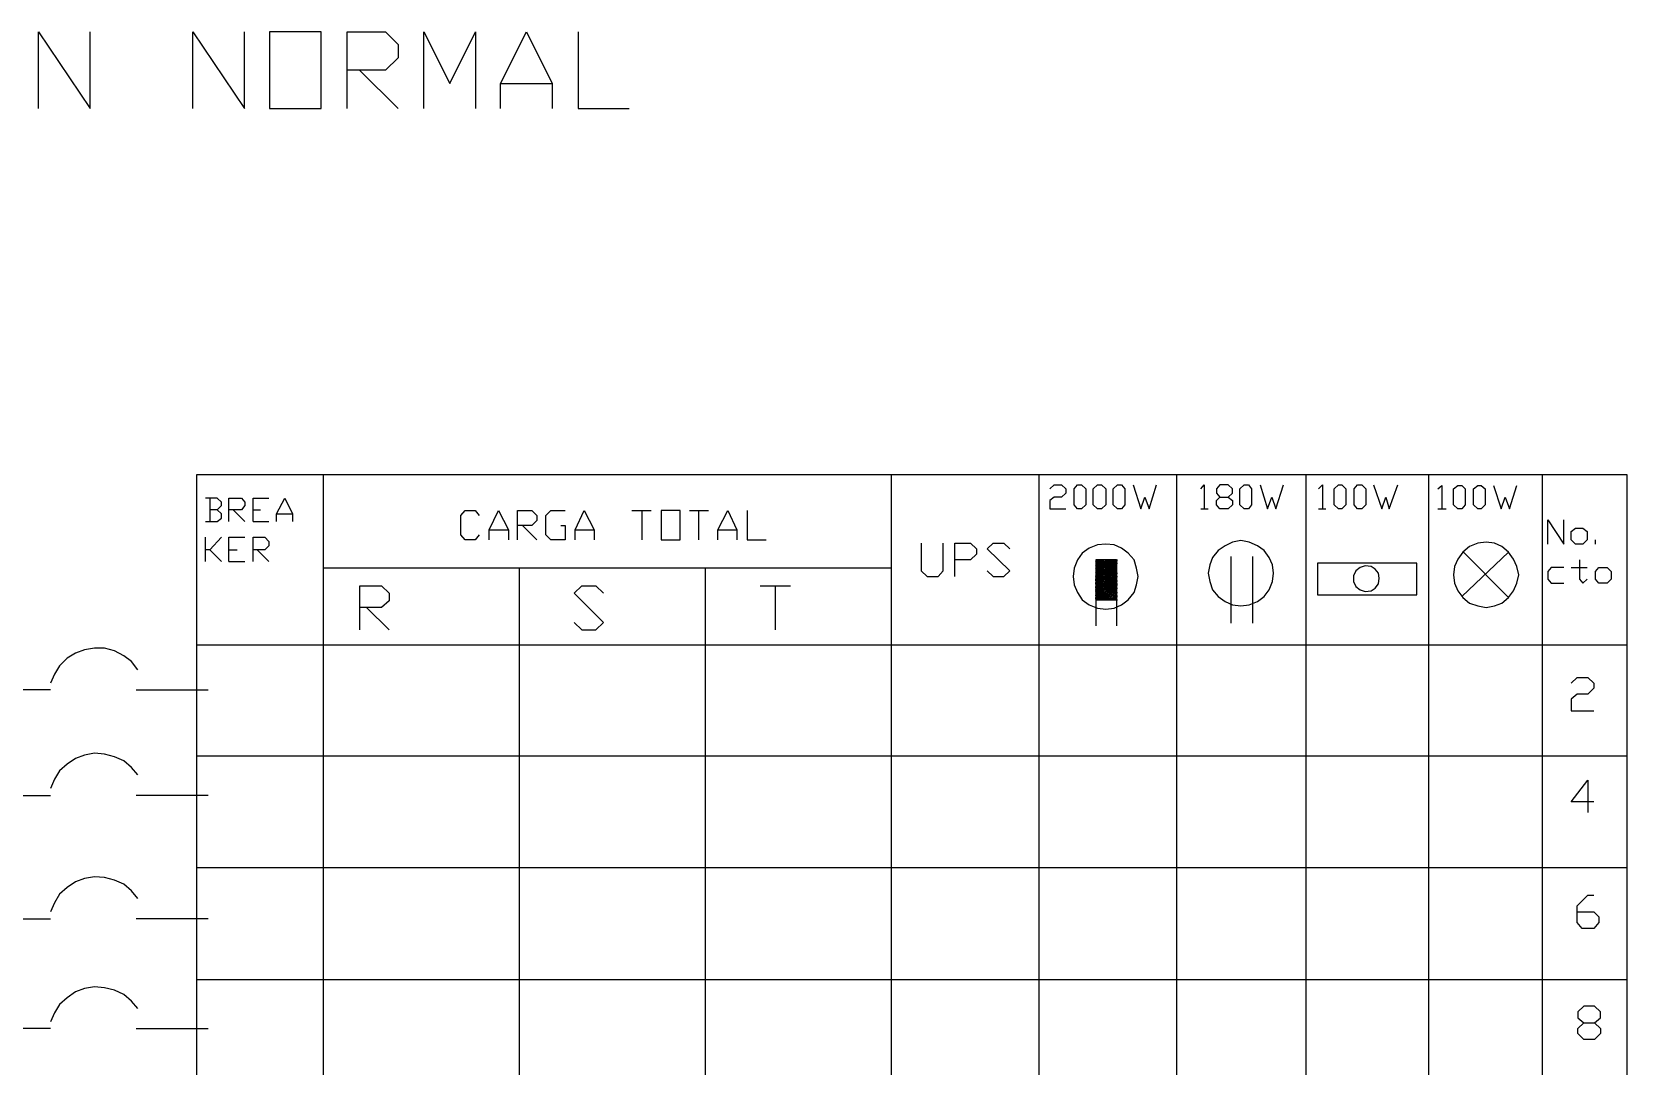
# Model space of a CAD drawing. Header units: metres. Extents: x 0 to 32.6, y 0 to 21.3.
# Drawn here: x 4.316 to 6.244, y 20.028 to 21.278 of the extents above; entities that cross this region are included whole.
import ezdxf

# ---------------------------------------------------------------- set-up
doc = ezdxf.new("R2010")
doc.units = ezdxf.units.M
doc.layers.add('TABLA', color=7, linetype='Continuous')

msp = doc.modelspace()

# ---------------------------------------------------------------- linework, layer by layer
at = {"layer": 'TABLA'}
for p, q in [((4.7124, 21.2315), (4.7588, 21.1852)), ((4.8827, 21.2154), (4.9452, 21.2154)), ((4.6684, 20.7427), (4.6684, 19.4597)), ((5.3547, 20.7427), (5.3547, 19.4597)), ((5.5331, 20.7427), (5.5331, 19.5947)), ((5.6994, 20.7427), (5.6994, 19.5947)), ((5.8556, 20.7427), (5.8556, 19.5947)), ((6.0038, 20.7427), (6.0038, 19.5947)), ((6.1409, 20.7427), (6.1409, 19.5947)), ((4.5313, 20.7145), (4.5313, 20.6863)), ((4.5595, 20.7004), (4.5736, 20.6863)), ((4.5837, 20.7004), (4.5928, 20.7004)), ((5.0413, 20.6994), (5.0645, 20.6994)), ((5.0534, 20.6994), (5.0534, 20.6641)), ((5.1108, 20.6994), (5.134, 20.6994)), ((5.1219, 20.6994), (5.1219, 20.6641)), ((5.7287, 20.7014), (5.7377, 20.7014)), ((5.8708, 20.7014), (5.8798, 20.7014)), ((6.0149, 20.7014), (6.025, 20.7014)), ((4.5837, 20.6863), (4.6029, 20.6863)), ((4.6119, 20.6953), (4.6311, 20.6953)), ((4.9092, 20.6812), (4.9264, 20.6641)), ((4.5263, 20.6379), (4.5263, 20.6671)), ((4.8689, 20.6762), (4.8921, 20.6762)), ((4.9727, 20.6762), (4.9959, 20.6762)), ((5.1451, 20.6762), (5.1683, 20.6762)), ((6.2054, 20.659), (6.2054, 20.6641)), ((4.5313, 20.652), (4.5454, 20.6379)), ((4.5545, 20.652), (4.5646, 20.652)), ((4.5887, 20.652), (4.6029, 20.6379)), ((5.7649, 20.6439), (5.7649, 20.5633)), ((5.7911, 20.6439), (5.7911, 20.5633)), ((6.0441, 20.5955), (6.1006, 20.649)), ((6.0451, 20.65), (6.1006, 20.5945)), ((4.5545, 20.6379), (4.5736, 20.6379)), ((5.3547, 20.6298), (4.6684, 20.6298)), ((4.9052, 20.6298), (4.9052, 19.4597)), ((5.13, 20.6298), (5.13, 19.4597)), ((5.6017, 20.6399), (5.6027, 20.6399)), ((5.6017, 20.6389), (5.6027, 20.6399)), ((5.6017, 20.6399), (5.6017, 20.5603)), ((5.6017, 20.6379), (5.6027, 20.6389)), ((5.6017, 20.6359), (5.6027, 20.6359)), ((5.6017, 20.6348), (5.6027, 20.6348)), ((5.6017, 20.6338), (5.6037, 20.6348)), ((5.6017, 20.6328), (5.6027, 20.6338)), ((5.6017, 20.6308), (5.6027, 20.6308)), ((5.6017, 20.6288), (5.6027, 20.6298)), ((5.6017, 20.6278), (5.6027, 20.6288)), ((5.6017, 20.6268), (5.6027, 20.6268)), ((5.6017, 20.6258), (5.6027, 20.6258)), ((5.6017, 20.6248), (5.6037, 20.6258)), ((5.6017, 20.6238), (5.6027, 20.6248)), ((5.6017, 20.6217), (5.6027, 20.6217)), ((5.6027, 20.6369), (5.6037, 20.6379)), ((5.6027, 20.6318), (5.6037, 20.6328)), ((5.6027, 20.6308), (5.6037, 20.6308)), ((5.6027, 20.6278), (5.6037, 20.6288)), ((5.6027, 20.6268), (5.6037, 20.6278)), ((5.6027, 20.6228), (5.6037, 20.6238)), ((5.6027, 20.6217), (5.6037, 20.6217)), ((5.6037, 20.6399), (5.6047, 20.6399)), ((5.6037, 20.6389), (5.6047, 20.6389)), ((5.6037, 20.6359), (5.6047, 20.6369)), ((5.6037, 20.6308), (5.6047, 20.6318)), ((5.6037, 20.6298), (5.6047, 20.6298)), ((5.6037, 20.6268), (5.6047, 20.6278)), ((5.6037, 20.6258), (5.6047, 20.6268)), ((5.6037, 20.6248), (5.6047, 20.6248)), ((5.6037, 20.6217), (5.6047, 20.6228)), ((5.6047, 20.6389), (5.6057, 20.6399)), ((5.6047, 20.6379), (5.6057, 20.6379)), ((5.6047, 20.6348), (5.6057, 20.6359)), ((5.6047, 20.6298), (5.6057, 20.6308)), ((5.6047, 20.6288), (5.6057, 20.6288)), ((5.6047, 20.6258), (5.6057, 20.6268)), ((5.6047, 20.6248), (5.6057, 20.6258)), ((5.6047, 20.6238), (5.6057, 20.6238)), ((5.6047, 20.6207), (5.6057, 20.6217)), ((5.6057, 20.6379), (5.6067, 20.6389)), ((5.6057, 20.6369), (5.6067, 20.6369)), ((5.6057, 20.6338), (5.6067, 20.6348)), ((5.6057, 20.6288), (5.6067, 20.6298)), ((5.6057, 20.6278), (5.6067, 20.6278)), ((5.6057, 20.6248), (5.6067, 20.6258)), ((5.6057, 20.6238), (5.6067, 20.6248)), ((5.6057, 20.6228), (5.6067, 20.6228)), ((5.6067, 20.6369), (5.6077, 20.6379)), ((5.6067, 20.6359), (5.6077, 20.6359)), ((5.6067, 20.6328), (5.6077, 20.6338)), ((5.6067, 20.6278), (5.6077, 20.6288)), ((5.6067, 20.6268), (5.6077, 20.6268)), ((5.6067, 20.6238), (5.6077, 20.6248)), ((5.6067, 20.6217), (5.6077, 20.6238)), ((5.6077, 20.6389), (5.6077, 20.6399)), ((5.6077, 20.6359), (5.6087, 20.6369)), ((5.6077, 20.6348), (5.6087, 20.6348)), ((5.6077, 20.6318), (5.6087, 20.6328)), ((5.6077, 20.6268), (5.6087, 20.6278)), ((5.6077, 20.6258), (5.6087, 20.6258)), ((5.6077, 20.6228), (5.6087, 20.6238)), ((5.6077, 20.6207), (5.6087, 20.6228)), ((5.6087, 20.6399), (5.6097, 20.6399)), ((5.6087, 20.6379), (5.6097, 20.6399)), ((5.6087, 20.6348), (5.6097, 20.6359)), ((5.6087, 20.6338), (5.6097, 20.6338)), ((5.6087, 20.6308), (5.6097, 20.6318)), ((5.6087, 20.6258), (5.6097, 20.6268)), ((5.6087, 20.6248), (5.6097, 20.6248)), ((5.6087, 20.6217), (5.6097, 20.6228)), ((5.6087, 20.6197), (5.6097, 20.6217)), ((5.6097, 20.6389), (5.6107, 20.6399)), ((5.6097, 20.6338), (5.6107, 20.6348)), ((5.6097, 20.6328), (5.6107, 20.6328)), ((5.6097, 20.6298), (5.6107, 20.6308)), ((5.6097, 20.6248), (5.6107, 20.6258)), ((5.6097, 20.6238), (5.6107, 20.6238)), ((5.6097, 20.6207), (5.6107, 20.6217)), ((5.6107, 20.6379), (5.6117, 20.6389)), ((5.6107, 20.6328), (5.6117, 20.6338)), ((5.6107, 20.6318), (5.6117, 20.6318)), ((5.6107, 20.6288), (5.6117, 20.6298)), ((5.6107, 20.6268), (5.6117, 20.6288)), ((5.6107, 20.6238), (5.6117, 20.6248)), ((5.6107, 20.6228), (5.6117, 20.6228)), ((5.6117, 20.6369), (5.6127, 20.6379)), ((5.6117, 20.6328), (5.6138, 20.6338)), ((5.6117, 20.6318), (5.6127, 20.6328)), ((5.6117, 20.6308), (5.6127, 20.6308)), ((5.6117, 20.6278), (5.6127, 20.6288)), ((5.6117, 20.6258), (5.6127, 20.6278)), ((5.6117, 20.6228), (5.6127, 20.6238)), ((5.6117, 20.6217), (5.6127, 20.6217)), ((5.6117, 20.6207), (5.6127, 20.6217)), ((5.6127, 20.6399), (5.6138, 20.6399)), ((5.6127, 20.6389), (5.6138, 20.6389)), ((5.6127, 20.6359), (5.6138, 20.6369)), ((5.6127, 20.6318), (5.6148, 20.6328)), ((5.6127, 20.6308), (5.6138, 20.6318)), ((5.6127, 20.6298), (5.6138, 20.6298)), ((5.6127, 20.6288), (5.6138, 20.6298)), ((5.6127, 20.6268), (5.6138, 20.6278)), ((5.6127, 20.6248), (5.6138, 20.6268)), ((5.6127, 20.6228), (5.6148, 20.6238)), ((5.6127, 20.6217), (5.6138, 20.6228)), ((5.6138, 20.6399), (5.6148, 20.6399)), ((5.6138, 20.6389), (5.6148, 20.6399)), ((5.6138, 20.6379), (5.6148, 20.6379)), ((5.6138, 20.6348), (5.6148, 20.6359)), ((5.6138, 20.6308), (5.6158, 20.6318)), ((5.6138, 20.6298), (5.6148, 20.6308)), ((5.6138, 20.6288), (5.6148, 20.6288)), ((5.6138, 20.6278), (5.6148, 20.6288)), ((5.6138, 20.6258), (5.6148, 20.6268)), ((5.6138, 20.6238), (5.6148, 20.6258)), ((5.6138, 20.6217), (5.6158, 20.6228)), ((5.6138, 20.6207), (5.6148, 20.6217)), ((5.6148, 20.6389), (5.6158, 20.6399)), ((5.6148, 20.6379), (5.6158, 20.6389)), ((5.6148, 20.6369), (5.6158, 20.6369)), ((5.6148, 20.6338), (5.6158, 20.6348)), ((5.6148, 20.6298), (5.6168, 20.6308)), ((5.6148, 20.6288), (5.6158, 20.6298)), ((5.6148, 20.6278), (5.6158, 20.6278)), ((5.6148, 20.6268), (5.6158, 20.6278)), ((5.6148, 20.6248), (5.6158, 20.6258)), ((5.6148, 20.6228), (5.6158, 20.6248)), ((5.6148, 20.6207), (5.6168, 20.6217)), ((5.6158, 20.6379), (5.6168, 20.6389)), ((5.6158, 20.6369), (5.6168, 20.6379)), ((5.6158, 20.6359), (5.6168, 20.6359)), ((5.6158, 20.6328), (5.6168, 20.6338)), ((5.6158, 20.6288), (5.6178, 20.6298)), ((5.6158, 20.6278), (5.6168, 20.6288)), ((5.6158, 20.6268), (5.6168, 20.6268)), ((5.6158, 20.6258), (5.6168, 20.6268)), ((5.6158, 20.6238), (5.6168, 20.6248)), ((5.6158, 20.6217), (5.6168, 20.6238)), ((5.6168, 20.6389), (5.6168, 20.6399)), ((5.6168, 20.6369), (5.6178, 20.6379)), ((5.6168, 20.6359), (5.6178, 20.6369)), ((5.6168, 20.6348), (5.6178, 20.6348)), ((5.6168, 20.6318), (5.6178, 20.6328)), ((5.6168, 20.6278), (5.6188, 20.6288)), ((5.6168, 20.6268), (5.6178, 20.6278)), ((5.6168, 20.6258), (5.6178, 20.6258)), ((5.6168, 20.6248), (5.6178, 20.6258)), ((5.6168, 20.6228), (5.6178, 20.6238)), ((5.6168, 20.6207), (5.6178, 20.6228)), ((5.6178, 20.6399), (5.6188, 20.6399)), ((5.6178, 20.6379), (5.6188, 20.6399)), ((5.6178, 20.6389), (5.6188, 20.6389)), ((5.6178, 20.6359), (5.6188, 20.6369)), ((5.6178, 20.6348), (5.6188, 20.6359)), ((5.6178, 20.6338), (5.6188, 20.6338)), ((5.6178, 20.6308), (5.6188, 20.6318)), ((5.6178, 20.6268), (5.6198, 20.6278)), ((5.6178, 20.6258), (5.6188, 20.6268)), ((5.6178, 20.6248), (5.6188, 20.6248)), ((5.6178, 20.6238), (5.6188, 20.6248)), ((5.6178, 20.6217), (5.6188, 20.6228)), ((5.6178, 20.6197), (5.6188, 20.6217)), ((5.6188, 20.6389), (5.6198, 20.6399)), ((5.6188, 20.6379), (5.6198, 20.6379)), ((5.6188, 20.6348), (5.6198, 20.6359)), ((5.6188, 20.6338), (5.6198, 20.6348)), ((5.6188, 20.6328), (5.6198, 20.6328)), ((5.6188, 20.6298), (5.6198, 20.6308)), ((5.6188, 20.6258), (5.6208, 20.6268)), ((5.6188, 20.6248), (5.6198, 20.6258)), ((5.6188, 20.6238), (5.6198, 20.6238)), ((5.6188, 20.6228), (5.6198, 20.6238)), ((5.6188, 20.6207), (5.6198, 20.6217)), ((5.6198, 20.6379), (5.6208, 20.6389)), ((5.6198, 20.6369), (5.6208, 20.6369)), ((5.6198, 20.6338), (5.6208, 20.6348)), ((5.6198, 20.6318), (5.6208, 20.6338)), ((5.6198, 20.6288), (5.6208, 20.6298)), ((5.6198, 20.6248), (5.6218, 20.6258)), ((5.6198, 20.6238), (5.6208, 20.6248)), ((5.6198, 20.6228), (5.6208, 20.6228)), ((5.6198, 20.6217), (5.6208, 20.6228)), ((5.6208, 20.6369), (5.6218, 20.6379)), ((5.6208, 20.6359), (5.6218, 20.6359)), ((5.6208, 20.6328), (5.6228, 20.6338)), ((5.6208, 20.6308), (5.6218, 20.6328)), ((5.6208, 20.6278), (5.6218, 20.6288)), ((5.6208, 20.6258), (5.6218, 20.6278)), ((5.6208, 20.6238), (5.6228, 20.6248)), ((5.6208, 20.6217), (5.6218, 20.6238)), ((5.6208, 20.6207), (5.6218, 20.6217)), ((5.6218, 20.6389), (5.6218, 20.6399)), ((5.6218, 20.6359), (5.6228, 20.6369)), ((5.6218, 20.6348), (5.6228, 20.6348)), ((5.6218, 20.6318), (5.6238, 20.6328)), ((5.6218, 20.6298), (5.6228, 20.6318)), ((5.6218, 20.6268), (5.6228, 20.6278)), ((5.6218, 20.6248), (5.6228, 20.6268)), ((5.6218, 20.6228), (5.6238, 20.6238)), ((5.6218, 20.6207), (5.6228, 20.6228)), ((5.6228, 20.6399), (5.6238, 20.6399)), ((5.6228, 20.6379), (5.6238, 20.6399)), ((5.6228, 20.6348), (5.6238, 20.6359)), ((5.6228, 20.6308), (5.6248, 20.6318)), ((5.6228, 20.6288), (5.6238, 20.6308)), ((5.6228, 20.6278), (5.6238, 20.6288)), ((5.6228, 20.6258), (5.6238, 20.6268)), ((5.6228, 20.6238), (5.6238, 20.6258)), ((5.6228, 20.6217), (5.6248, 20.6228)), ((5.6238, 20.6389), (5.6248, 20.6399)), ((5.6238, 20.6369), (5.6248, 20.6389)), ((5.6238, 20.6338), (5.6248, 20.6348)), ((5.6238, 20.6298), (5.6259, 20.6308)), ((5.6238, 20.6278), (5.6248, 20.6298)), ((5.6238, 20.6268), (5.6248, 20.6278)), ((5.6238, 20.6248), (5.6248, 20.6258)), ((5.6238, 20.6228), (5.6248, 20.6248)), ((5.6238, 20.6207), (5.6259, 20.6217)), ((5.6248, 20.6379), (5.6259, 20.6389)), ((5.6248, 20.6359), (5.6259, 20.6379)), ((5.6248, 20.6328), (5.6259, 20.6338)), ((5.6248, 20.6308), (5.6259, 20.6318)), ((5.6248, 20.6288), (5.6269, 20.6298)), ((5.6248, 20.6268), (5.6259, 20.6288)), ((5.6248, 20.6258), (5.6259, 20.6268)), ((5.6248, 20.6238), (5.6259, 20.6248)), ((5.6248, 20.6217), (5.6259, 20.6238)), ((5.6259, 20.6389), (5.6259, 20.6399)), ((5.6259, 20.6369), (5.6269, 20.6379)), ((5.6259, 20.6348), (5.6269, 20.6369)), ((5.6259, 20.6328), (5.6269, 20.6338)), ((5.6259, 20.6318), (5.6269, 20.6328)), ((5.6259, 20.6298), (5.6269, 20.6308)), ((5.6259, 20.6278), (5.6269, 20.6288)), ((5.6259, 20.6258), (5.6269, 20.6278)), ((5.6259, 20.6248), (5.6269, 20.6258)), ((5.6259, 20.6228), (5.6269, 20.6228)), ((5.6259, 20.6207), (5.6269, 20.6217)), ((5.6269, 20.6399), (5.6279, 20.6399)), ((5.6269, 20.6399), (5.6269, 20.5603)), ((5.6269, 20.6389), (5.6279, 20.6389)), ((5.6269, 20.6379), (5.6269, 20.6389)), ((5.6269, 20.6359), (5.6279, 20.6359)), ((5.6269, 20.6338), (5.6269, 20.6348)), ((5.6269, 20.6288), (5.6269, 20.6298)), ((5.6269, 20.6248), (5.6269, 20.6258)), ((5.6269, 20.6238), (5.6279, 20.6238)), ((6.1762, 20.6308), (6.1953, 20.6308)), ((5.1965, 20.6086), (5.2328, 20.6086)), ((5.2146, 20.6086), (5.2146, 20.5552)), ((5.6017, 20.6197), (5.6017, 20.6207)), ((5.6017, 20.6197), (5.6037, 20.6207)), ((5.6017, 20.6187), (5.6027, 20.6197)), ((5.6017, 20.6167), (5.6027, 20.6177)), ((5.6017, 20.6157), (5.6017, 20.6167)), ((5.6017, 20.6147), (5.6027, 20.6157)), ((5.6017, 20.6127), (5.6027, 20.6147)), ((5.6017, 20.6117), (5.6027, 20.6127)), ((5.6017, 20.6107), (5.6017, 20.6117)), ((5.6017, 20.6107), (5.6037, 20.6117)), ((5.6017, 20.6097), (5.6027, 20.6107)), ((5.6017, 20.6097), (5.6027, 20.6097)), ((5.6017, 20.6076), (5.6027, 20.6086)), ((5.6017, 20.6066), (5.6017, 20.6076)), ((5.6017, 20.6056), (5.6017, 20.6066)), ((5.6017, 20.6056), (5.6037, 20.6066)), ((5.6017, 20.6036), (5.6027, 20.6056)), ((5.6017, 20.6026), (5.6027, 20.6036)), ((5.6017, 20.6016), (5.6017, 20.6026)), ((5.6017, 20.6016), (5.6037, 20.6026)), ((5.6027, 20.6187), (5.6047, 20.6197)), ((5.6027, 20.6177), (5.6037, 20.6187)), ((5.6027, 20.6167), (5.6037, 20.6167)), ((5.6027, 20.6137), (5.6037, 20.6147)), ((5.6027, 20.6117), (5.6037, 20.6137)), ((5.6027, 20.6097), (5.6047, 20.6107)), ((5.6027, 20.6086), (5.6037, 20.6097)), ((5.6027, 20.6076), (5.6037, 20.6076)), ((5.6027, 20.6066), (5.6037, 20.6076)), ((5.6027, 20.6046), (5.6047, 20.6056)), ((5.6027, 20.6026), (5.6037, 20.6046)), ((5.6037, 20.6177), (5.6057, 20.6187)), ((5.6037, 20.6167), (5.6047, 20.6177)), ((5.6037, 20.6157), (5.6047, 20.6157)), ((5.6037, 20.6147), (5.6047, 20.6157)), ((5.6037, 20.6127), (5.6047, 20.6137)), ((5.6037, 20.6107), (5.6047, 20.6127)), ((5.6037, 20.6086), (5.6057, 20.6097)), ((5.6037, 20.6076), (5.6047, 20.6086)), ((5.6037, 20.6056), (5.6047, 20.6066)), ((5.6037, 20.6036), (5.6057, 20.6046)), ((5.6037, 20.6016), (5.6047, 20.6036)), ((5.6047, 20.6167), (5.6067, 20.6177)), ((5.6047, 20.6157), (5.6057, 20.6167)), ((5.6047, 20.6147), (5.6057, 20.6147)), ((5.6047, 20.6137), (5.6057, 20.6147)), ((5.6047, 20.6117), (5.6057, 20.6127)), ((5.6047, 20.6097), (5.6057, 20.6117)), ((5.6047, 20.6076), (5.6067, 20.6086)), ((5.6047, 20.6066), (5.6057, 20.6076)), ((5.6047, 20.6046), (5.6057, 20.6056)), ((5.6047, 20.6026), (5.6067, 20.6036)), ((5.6047, 20.6006), (5.6057, 20.6026)), ((5.6057, 20.6197), (5.6067, 20.6207)), ((5.6057, 20.6157), (5.6077, 20.6167)), ((5.6057, 20.6147), (5.6067, 20.6157)), ((5.6057, 20.6137), (5.6067, 20.6137)), ((5.6057, 20.6127), (5.6067, 20.6137)), ((5.6057, 20.6107), (5.6067, 20.6117)), ((5.6057, 20.6086), (5.6067, 20.6107)), ((5.6057, 20.6066), (5.6077, 20.6076)), ((5.6057, 20.6056), (5.6067, 20.6066)), ((5.6057, 20.6036), (5.6067, 20.6046)), ((5.6067, 20.6187), (5.6077, 20.6197)), ((5.6067, 20.6147), (5.6087, 20.6157)), ((5.6067, 20.6127), (5.6077, 20.6147)), ((5.6067, 20.6117), (5.6077, 20.6127)), ((5.6067, 20.6097), (5.6077, 20.6107)), ((5.6067, 20.6076), (5.6077, 20.6097)), ((5.6067, 20.6056), (5.6087, 20.6066)), ((5.6067, 20.6046), (5.6077, 20.6056)), ((5.6067, 20.6026), (5.6077, 20.6036)), ((5.6077, 20.6177), (5.6087, 20.6187)), ((5.6077, 20.6137), (5.6097, 20.6147)), ((5.6077, 20.6117), (5.6087, 20.6137)), ((5.6077, 20.6107), (5.6087, 20.6117)), ((5.6077, 20.6086), (5.6087, 20.6097)), ((5.6077, 20.6066), (5.6087, 20.6086)), ((5.6077, 20.6046), (5.6097, 20.6056)), ((5.6077, 20.6016), (5.6087, 20.6026)), ((5.6087, 20.6167), (5.6097, 20.6177)), ((5.6087, 20.6127), (5.6107, 20.6137)), ((5.6087, 20.6107), (5.6097, 20.6127)), ((5.6087, 20.6097), (5.6097, 20.6107)), ((5.6087, 20.6076), (5.6097, 20.6086)), ((5.6087, 20.6056), (5.6097, 20.6076)), ((5.6087, 20.6036), (5.6107, 20.6046)), ((5.6097, 20.6187), (5.6107, 20.6207)), ((5.6097, 20.6157), (5.6107, 20.6167)), ((5.6097, 20.6117), (5.6117, 20.6127)), ((5.6097, 20.6097), (5.6107, 20.6117)), ((5.6097, 20.6086), (5.6107, 20.6097)), ((5.6097, 20.6066), (5.6107, 20.6076)), ((5.6097, 20.6046), (5.6107, 20.6066)), ((5.6097, 20.6026), (5.6117, 20.6036)), ((5.6107, 20.6197), (5.6127, 20.6207)), ((5.6107, 20.6177), (5.6117, 20.6197)), ((5.6107, 20.6147), (5.6117, 20.6157)), ((5.6107, 20.6127), (5.6117, 20.6147)), ((5.6107, 20.6107), (5.6127, 20.6117)), ((5.6107, 20.6086), (5.6117, 20.6107)), ((5.6107, 20.6076), (5.6117, 20.6086)), ((5.6107, 20.6036), (5.6117, 20.6056)), ((5.6107, 20.6016), (5.6127, 20.6026)), ((5.6117, 20.6187), (5.6138, 20.6197)), ((5.6117, 20.6167), (5.6127, 20.6187)), ((5.6117, 20.6137), (5.6127, 20.6147)), ((5.6117, 20.6117), (5.6127, 20.6127)), ((5.6117, 20.6097), (5.6138, 20.6107)), ((5.6117, 20.6076), (5.6127, 20.6097)), ((5.6117, 20.6066), (5.6127, 20.6076)), ((5.6117, 20.6026), (5.6127, 20.6046)), ((5.6127, 20.6197), (5.6138, 20.6207)), ((5.6127, 20.6177), (5.6148, 20.6187)), ((5.6127, 20.6157), (5.6138, 20.6177)), ((5.6127, 20.6147), (5.6138, 20.6157)), ((5.6127, 20.6137), (5.6138, 20.6137)), ((5.6127, 20.6127), (5.6138, 20.6137)), ((5.6127, 20.6107), (5.6138, 20.6117)), ((5.6127, 20.6086), (5.6148, 20.6097)), ((5.6127, 20.6056), (5.6138, 20.6066)), ((5.6127, 20.6016), (5.6138, 20.6026)), ((5.6138, 20.6187), (5.6148, 20.6197)), ((5.6138, 20.6167), (5.6158, 20.6177)), ((5.6138, 20.6147), (5.6148, 20.6167)), ((5.6138, 20.6137), (5.6148, 20.6147)), ((5.6138, 20.6127), (5.6148, 20.6127)), ((5.6138, 20.6117), (5.6148, 20.6127)), ((5.6138, 20.6097), (5.6148, 20.6107)), ((5.6138, 20.6076), (5.6158, 20.6086)), ((5.6138, 20.6046), (5.6148, 20.6056)), ((5.6138, 20.6036), (5.6148, 20.6036)), ((5.6148, 20.6197), (5.6158, 20.6207)), ((5.6148, 20.6177), (5.6158, 20.6187)), ((5.6148, 20.6157), (5.6168, 20.6167)), ((5.6148, 20.6137), (5.6158, 20.6157)), ((5.6148, 20.6127), (5.6158, 20.6137)), ((5.6148, 20.6117), (5.6158, 20.6117)), ((5.6148, 20.6107), (5.6158, 20.6117)), ((5.6148, 20.6086), (5.6158, 20.6097)), ((5.6148, 20.6066), (5.6168, 20.6076)), ((5.6148, 20.6036), (5.6158, 20.6046)), ((5.6148, 20.6026), (5.6158, 20.6026)), ((5.6158, 20.6197), (5.6178, 20.6207)), ((5.6158, 20.6187), (5.6168, 20.6197)), ((5.6158, 20.6167), (5.6168, 20.6177)), ((5.6158, 20.6147), (5.6178, 20.6157)), ((5.6158, 20.6127), (5.6168, 20.6147)), ((5.6158, 20.6117), (5.6168, 20.6127)), ((5.6158, 20.6107), (5.6168, 20.6107)), ((5.6158, 20.6097), (5.6168, 20.6107)), ((5.6158, 20.6076), (5.6168, 20.6086)), ((5.6158, 20.6056), (5.6178, 20.6066)), ((5.6158, 20.6026), (5.6168, 20.6036)), ((5.6168, 20.6187), (5.6188, 20.6197)), ((5.6168, 20.6177), (5.6178, 20.6187)), ((5.6168, 20.6157), (5.6178, 20.6167)), ((5.6168, 20.6137), (5.6188, 20.6147)), ((5.6168, 20.6117), (5.6178, 20.6137)), ((5.6168, 20.6107), (5.6178, 20.6117)), ((5.6168, 20.6097), (5.6178, 20.6097)), ((5.6168, 20.6086), (5.6178, 20.6097)), ((5.6168, 20.6066), (5.6178, 20.6076)), ((5.6168, 20.6046), (5.6188, 20.6056)), ((5.6168, 20.6016), (5.6178, 20.6026)), ((5.6178, 20.6177), (5.6198, 20.6187)), ((5.6178, 20.6167), (5.6188, 20.6177)), ((5.6178, 20.6147), (5.6188, 20.6157)), ((5.6178, 20.6127), (5.6198, 20.6137)), ((5.6178, 20.6107), (5.6188, 20.6127)), ((5.6178, 20.6097), (5.6188, 20.6107)), ((5.6178, 20.6086), (5.6188, 20.6086)), ((5.6178, 20.6076), (5.6188, 20.6086)), ((5.6178, 20.6056), (5.6188, 20.6066)), ((5.6178, 20.6036), (5.6198, 20.6046)), ((5.6188, 20.6187), (5.6198, 20.6207)), ((5.6188, 20.6167), (5.6208, 20.6177)), ((5.6188, 20.6157), (5.6198, 20.6167)), ((5.6188, 20.6137), (5.6198, 20.6147)), ((5.6188, 20.6097), (5.6198, 20.6117)), ((5.6188, 20.6086), (5.6198, 20.6097)), ((5.6188, 20.6076), (5.6198, 20.6076)), ((5.6188, 20.6066), (5.6198, 20.6076)), ((5.6188, 20.6046), (5.6198, 20.6056)), ((5.6188, 20.6026), (5.6208, 20.6036)), ((5.6198, 20.6197), (5.6208, 20.6207)), ((5.6198, 20.6177), (5.6208, 20.6197)), ((5.6198, 20.6157), (5.6218, 20.6167)), ((5.6198, 20.6147), (5.6208, 20.6157)), ((5.6198, 20.6127), (5.6208, 20.6137)), ((5.6198, 20.6086), (5.6208, 20.6107)), ((5.6198, 20.6076), (5.6208, 20.6086)), ((5.6198, 20.6066), (5.6208, 20.6066)), ((5.6198, 20.6056), (5.6208, 20.6066)), ((5.6198, 20.6036), (5.6208, 20.6046)), ((5.6208, 20.6167), (5.6218, 20.6187)), ((5.6208, 20.6147), (5.6228, 20.6157)), ((5.6208, 20.6117), (5.6218, 20.6127)), ((5.6208, 20.6076), (5.6218, 20.6097)), ((5.6208, 20.6066), (5.6218, 20.6076)), ((5.6208, 20.6056), (5.6218, 20.6056)), ((5.6208, 20.6026), (5.6218, 20.6036)), ((5.6218, 20.6197), (5.6228, 20.6207)), ((5.6218, 20.6157), (5.6228, 20.6177)), ((5.6218, 20.6137), (5.6228, 20.6137)), ((5.6218, 20.6107), (5.6228, 20.6117)), ((5.6218, 20.6066), (5.6228, 20.6086)), ((5.6218, 20.6056), (5.6228, 20.6066)), ((5.6218, 20.6046), (5.6228, 20.6046)), ((5.6218, 20.6016), (5.6228, 20.6026)), ((5.6228, 20.6187), (5.6238, 20.6197)), ((5.6228, 20.6147), (5.6238, 20.6167)), ((5.6228, 20.6137), (5.6238, 20.6147)), ((5.6228, 20.6127), (5.6238, 20.6127)), ((5.6228, 20.6097), (5.6238, 20.6107)), ((5.6228, 20.6046), (5.6238, 20.6056)), ((5.6228, 20.6036), (5.6238, 20.6036)), ((5.6238, 20.6177), (5.6248, 20.6187)), ((5.6238, 20.6137), (5.6248, 20.6157)), ((5.6238, 20.6127), (5.6248, 20.6137)), ((5.6238, 20.6117), (5.6248, 20.6117)), ((5.6238, 20.6086), (5.6248, 20.6097)), ((5.6238, 20.6036), (5.6248, 20.6046)), ((5.6238, 20.6026), (5.6248, 20.6026)), ((5.6248, 20.6197), (5.6269, 20.6207)), ((5.6248, 20.6167), (5.6259, 20.6177)), ((5.6248, 20.6147), (5.6269, 20.6157)), ((5.6248, 20.6127), (5.6259, 20.6147)), ((5.6248, 20.6117), (5.6259, 20.6127)), ((5.6248, 20.6107), (5.6259, 20.6107)), ((5.6248, 20.6076), (5.6259, 20.6086)), ((5.6248, 20.6056), (5.6269, 20.6066)), ((5.6248, 20.6026), (5.6259, 20.6036)), ((5.6259, 20.6187), (5.6269, 20.6187)), ((5.6259, 20.6157), (5.6269, 20.6167)), ((5.6259, 20.6137), (5.6269, 20.6137)), ((5.6259, 20.6117), (5.6269, 20.6127)), ((5.6259, 20.6107), (5.6269, 20.6117)), ((5.6259, 20.6097), (5.6269, 20.6097)), ((5.6259, 20.6066), (5.6269, 20.6076)), ((5.6259, 20.6046), (5.6269, 20.6046)), ((5.6259, 20.6016), (5.6269, 20.6026)), ((5.6269, 20.6197), (5.6279, 20.6197)), ((5.6269, 20.6147), (5.6279, 20.6147)), ((5.6269, 20.6107), (5.6279, 20.6107)), ((5.6269, 20.6097), (5.6279, 20.6097)), ((5.6269, 20.6056), (5.6279, 20.6056)), ((5.6017, 20.6006), (5.6027, 20.6016)), ((5.6017, 20.6006), (5.6027, 20.6006)), ((5.6017, 20.5996), (5.6027, 20.5996)), ((5.6017, 20.5986), (5.6027, 20.5996)), ((5.6017, 20.5976), (5.6027, 20.5986)), ((5.6017, 20.5965), (5.6017, 20.5976)), ((5.6017, 20.5965), (5.6037, 20.5976)), ((5.6017, 20.5945), (5.6027, 20.5965)), ((5.6017, 20.5955), (5.6027, 20.5955)), ((5.6017, 20.5935), (5.6027, 20.5945)), ((5.6017, 20.5925), (5.6017, 20.5935)), ((5.6017, 20.5925), (5.6027, 20.5925)), ((5.6017, 20.5915), (5.6027, 20.5915)), ((5.6027, 20.6006), (5.6037, 20.6006)), ((5.6027, 20.5996), (5.6037, 20.6006)), ((5.6027, 20.5976), (5.6037, 20.5986)), ((5.6027, 20.5955), (5.6047, 20.5965)), ((5.6027, 20.5935), (5.6037, 20.5955)), ((5.6027, 20.5925), (5.6037, 20.5935)), ((5.6037, 20.6006), (5.6047, 20.6016)), ((5.6037, 20.5996), (5.6047, 20.5996)), ((5.6037, 20.5986), (5.6047, 20.5996)), ((5.6037, 20.5965), (5.6047, 20.5976)), ((5.6037, 20.5945), (5.6057, 20.5955)), ((5.6037, 20.5915), (5.6047, 20.5925)), ((5.6047, 20.5996), (5.6057, 20.6006)), ((5.6047, 20.5986), (5.6057, 20.5986)), ((5.6047, 20.5976), (5.6057, 20.5986)), ((5.6047, 20.5955), (5.6057, 20.5965)), ((5.6047, 20.5935), (5.6067, 20.5945)), ((5.6047, 20.5915), (5.6057, 20.5935)), ((5.6057, 20.5996), (5.6067, 20.6016)), ((5.6057, 20.5986), (5.6067, 20.5996)), ((5.6057, 20.5976), (5.6067, 20.5976)), ((5.6057, 20.5965), (5.6067, 20.5976)), ((5.6057, 20.5945), (5.6067, 20.5955)), ((5.6057, 20.5915), (5.6067, 20.5915)), ((5.6067, 20.5986), (5.6077, 20.6006)), ((5.6067, 20.5976), (5.6077, 20.5986)), ((5.6067, 20.5965), (5.6077, 20.5965)), ((5.6067, 20.5955), (5.6077, 20.5965)), ((5.6067, 20.5935), (5.6077, 20.5945)), ((5.6067, 20.5915), (5.6067, 20.5925)), ((5.6077, 20.5976), (5.6087, 20.5996)), ((5.6077, 20.5965), (5.6087, 20.5976)), ((5.6077, 20.5955), (5.6087, 20.5955)), ((5.6077, 20.5925), (5.6087, 20.5935)), ((5.6087, 20.6006), (5.6097, 20.6016)), ((5.6087, 20.5965), (5.6097, 20.5986)), ((5.6087, 20.5955), (5.6097, 20.5965)), ((5.6087, 20.5945), (5.6097, 20.5945)), ((5.6087, 20.5915), (5.6097, 20.5925)), ((5.6097, 20.5996), (5.6107, 20.6006)), ((5.6097, 20.5955), (5.6107, 20.5976)), ((5.6097, 20.5945), (5.6107, 20.5955)), ((5.6097, 20.5935), (5.6107, 20.5935)), ((5.6097, 20.5915), (5.6107, 20.5935)), ((5.6107, 20.5986), (5.6117, 20.5996)), ((5.6107, 20.5945), (5.6117, 20.5965)), ((5.6107, 20.5935), (5.6117, 20.5945)), ((5.6107, 20.5925), (5.6117, 20.5925)), ((5.6107, 20.5915), (5.6117, 20.5915)), ((5.6117, 20.6006), (5.6127, 20.6006)), ((5.6117, 20.5976), (5.6127, 20.5986)), ((5.6117, 20.5935), (5.6127, 20.5955)), ((5.6117, 20.5925), (5.6127, 20.5935)), ((5.6127, 20.6006), (5.6138, 20.6016)), ((5.6127, 20.5996), (5.6138, 20.5996)), ((5.6127, 20.5965), (5.6138, 20.5976)), ((5.6127, 20.5915), (5.6138, 20.5925)), ((5.6138, 20.6006), (5.6148, 20.6016)), ((5.6138, 20.5996), (5.6148, 20.6006)), ((5.6138, 20.5986), (5.6148, 20.5986)), ((5.6138, 20.5955), (5.6148, 20.5965)), ((5.6138, 20.5915), (5.6148, 20.5925)), ((5.6148, 20.5996), (5.6158, 20.6006)), ((5.6148, 20.5986), (5.6158, 20.5996)), ((5.6148, 20.5976), (5.6158, 20.5976)), ((5.6148, 20.5945), (5.6158, 20.5955)), ((5.6148, 20.5915), (5.6158, 20.5915)), ((5.6158, 20.6016), (5.6168, 20.6016)), ((5.6158, 20.5986), (5.6168, 20.5996)), ((5.6158, 20.5976), (5.6168, 20.5986)), ((5.6158, 20.5965), (5.6168, 20.5965)), ((5.6158, 20.5935), (5.6168, 20.5945)), ((5.6158, 20.5915), (5.6168, 20.5915)), ((5.6168, 20.6006), (5.6178, 20.6006)), ((5.6168, 20.5976), (5.6178, 20.5986)), ((5.6168, 20.5965), (5.6178, 20.5976)), ((5.6168, 20.5955), (5.6178, 20.5955)), ((5.6168, 20.5925), (5.6178, 20.5935)), ((5.6178, 20.6006), (5.6188, 20.6016)), ((5.6178, 20.5996), (5.6188, 20.5996)), ((5.6178, 20.5965), (5.6188, 20.5976)), ((5.6178, 20.5955), (5.6188, 20.5965)), ((5.6178, 20.5915), (5.6188, 20.5925)), ((5.6188, 20.5996), (5.6198, 20.6006)), ((5.6188, 20.5986), (5.6198, 20.5986)), ((5.6188, 20.5955), (5.6198, 20.5965)), ((5.6188, 20.5945), (5.6198, 20.5955)), ((5.6188, 20.5915), (5.6198, 20.5935)), ((5.6198, 20.5986), (5.6208, 20.5996)), ((5.6198, 20.5976), (5.6208, 20.5976)), ((5.6198, 20.5945), (5.6208, 20.5955)), ((5.6198, 20.5935), (5.6208, 20.5945)), ((5.6198, 20.5915), (5.6208, 20.5915)), ((5.6208, 20.5976), (5.6218, 20.5986)), ((5.6208, 20.5965), (5.6218, 20.5965)), ((5.6208, 20.5935), (5.6218, 20.5945)), ((5.6208, 20.5915), (5.6208, 20.5925)), ((5.6218, 20.5965), (5.6228, 20.5976)), ((5.6218, 20.5925), (5.6228, 20.5935)), ((5.6228, 20.6006), (5.6238, 20.6016)), ((5.6228, 20.5955), (5.6238, 20.5965)), ((5.6228, 20.5915), (5.6238, 20.5925)), ((5.6238, 20.5996), (5.6248, 20.6006)), ((5.6238, 20.5945), (5.6248, 20.5955)), ((5.6248, 20.6016), (5.6259, 20.6016)), ((5.6248, 20.5986), (5.6259, 20.5996)), ((5.6248, 20.5935), (5.6259, 20.5945)), ((5.6248, 20.5915), (5.6259, 20.5915)), ((5.6259, 20.6006), (5.6269, 20.6006)), ((5.6259, 20.5976), (5.6269, 20.5986)), ((5.6259, 20.5965), (5.6269, 20.5976)), ((5.6259, 20.5925), (5.6269, 20.5935)), ((5.6259, 20.5915), (5.6269, 20.5925)), ((5.6269, 20.6006), (5.6279, 20.6006)), ((5.6269, 20.5965), (5.6279, 20.5965)), ((5.6269, 20.5955), (5.6279, 20.5955)), ((5.6269, 20.5915), (5.6279, 20.5915)), ((4.7208, 20.5824), (4.748, 20.5552)), ((4.5152, 20.5371), (6.2437, 20.5371)), ((4.3388, 20.4827), (3.8479, 20.4827)), ((4.4426, 20.4827), (4.5293, 20.4827)), ((4.5152, 20.403), (6.2437, 20.403)), ((4.3388, 20.3547), (3.8479, 20.3547)), ((4.4426, 20.3557), (4.5293, 20.3557)), ((4.5152, 20.268), (6.2437, 20.268)), ((4.3388, 20.2055), (3.8479, 20.2055)), ((4.4426, 20.2065), (4.5293, 20.2065)), ((4.5152, 20.1329), (6.2437, 20.1329)), ((4.3388, 20.0735), (3.8479, 20.0735)), ((4.4426, 20.0735), (4.5293, 20.0735))]:
    msp.add_line(p, q, dxfattribs=at)
for points in [[(4.3244, 21.1852), (4.3244, 21.2779), (4.3868, 21.1852), (4.3868, 21.2779)], [(4.5108, 21.1852), (4.5108, 21.2779), (4.5733, 21.1852), (4.5733, 21.2779)], [(4.6973, 21.1852), (4.6973, 21.2779), (4.7436, 21.2779), (4.7588, 21.2628), (4.7588, 21.2466), (4.7436, 21.2315), (4.6973, 21.2315)], [(4.79, 21.1852), (4.79, 21.2779), (4.8212, 21.2154), (4.8525, 21.2779), (4.8525, 21.1852)], [(4.8827, 21.1852), (4.8827, 21.2154), (4.914, 21.2779), (4.9452, 21.2154), (4.9452, 21.1852)], [(4.9765, 21.2779), (4.9765, 21.1852), (5.0379, 21.1852)], [(5.5462, 20.7256), (5.5513, 20.7306), (5.5603, 20.7306), (5.5654, 20.7256), (5.5654, 20.7205), (5.5603, 20.7155), (5.5513, 20.7155), (5.5462, 20.7114), (5.5462, 20.7014), (5.5654, 20.7014)], [(5.647, 20.7306), (5.6561, 20.7014), (5.6611, 20.7155), (5.6662, 20.7014), (5.6752, 20.7306)], [(5.7287, 20.7256), (5.7327, 20.7306), (5.7327, 20.7014)], [(5.7518, 20.7014), (5.7478, 20.7064), (5.7478, 20.7114), (5.7518, 20.7155), (5.7619, 20.7155), (5.767, 20.7205), (5.767, 20.7256), (5.7619, 20.7306), (5.7518, 20.7306), (5.7478, 20.7256), (5.7478, 20.7205), (5.7518, 20.7155)], [(5.8002, 20.7306), (5.8093, 20.7014), (5.8143, 20.7155), (5.8194, 20.7014), (5.8284, 20.7306)], [(5.8708, 20.7256), (5.8758, 20.7306), (5.8758, 20.7014)], [(5.9373, 20.7306), (5.9474, 20.7014), (5.9524, 20.7155), (5.9564, 20.7014), (5.9665, 20.7306)], [(6.0149, 20.7256), (6.0199, 20.7296), (6.0199, 20.7014)], [(6.0824, 20.7296), (6.0915, 20.7014), (6.0965, 20.7155), (6.1016, 20.7014), (6.1106, 20.7296)], [(4.5404, 20.7004), (4.5454, 20.7054), (4.5454, 20.7094), (4.5404, 20.7145), (4.5263, 20.7145)], [(4.5263, 20.6863), (4.5404, 20.6863), (4.5454, 20.6903), (4.5454, 20.6953), (4.5404, 20.7004), (4.5313, 20.7004)], [(4.5545, 20.6863), (4.5545, 20.7145), (4.5696, 20.7145), (4.5736, 20.7094), (4.5736, 20.7054), (4.5696, 20.7004), (4.5545, 20.7004)], [(4.5837, 20.6863), (4.5837, 20.7145), (4.6029, 20.7145)], [(4.6119, 20.6863), (4.6119, 20.6953), (4.622, 20.7145), (4.6311, 20.6953), (4.6311, 20.6863)], [(4.8568, 20.6701), (4.8518, 20.6641), (4.8397, 20.6641), (4.8347, 20.6701), (4.8347, 20.6933), (4.8397, 20.6994), (4.8518, 20.6994), (4.8568, 20.6933)], [(4.8689, 20.6641), (4.8689, 20.6762), (4.88, 20.6994), (4.8921, 20.6762), (4.8921, 20.6641)], [(4.9032, 20.6641), (4.9032, 20.6994), (4.9203, 20.6994), (4.9264, 20.6933), (4.9264, 20.6873), (4.9203, 20.6812), (4.9032, 20.6812)], [(4.9556, 20.6812), (4.9606, 20.6812), (4.9606, 20.6641), (4.9435, 20.6641), (4.9375, 20.6701), (4.9375, 20.6933), (4.9435, 20.6994), (4.9606, 20.6994)], [(4.9727, 20.6641), (4.9727, 20.6762), (4.9838, 20.6994), (4.9959, 20.6762), (4.9959, 20.6641)], [(5.1451, 20.6641), (5.1451, 20.6762), (5.1572, 20.6994), (5.1683, 20.6762), (5.1683, 20.6641)], [(5.1804, 20.6994), (5.1804, 20.6641), (5.2035, 20.6641)], [(5.7619, 20.7155), (5.767, 20.7114), (5.767, 20.7064), (5.7619, 20.7014), (5.7518, 20.7014)], [(6.1479, 20.659), (6.1479, 20.6883), (6.1671, 20.659), (6.1671, 20.6883)], [(4.5454, 20.6671), (4.5313, 20.652), (4.5263, 20.652)], [(4.5545, 20.6379), (4.5545, 20.6671), (4.5736, 20.6671)], [(4.5837, 20.6379), (4.5837, 20.6671), (4.5978, 20.6671), (4.6029, 20.6621), (4.6029, 20.657), (4.5978, 20.652), (4.5837, 20.652)], [(5.391, 20.66), (5.391, 20.6268), (5.3981, 20.6197), (5.4112, 20.6197), (5.4172, 20.6268), (5.4172, 20.66)], [(5.4313, 20.6197), (5.4313, 20.66), (5.4505, 20.66), (5.4575, 20.653), (5.4575, 20.6469), (5.4505, 20.6399), (5.4313, 20.6399)], [(5.4706, 20.6268), (5.4777, 20.6197), (5.4908, 20.6197), (5.4979, 20.6268), (5.4706, 20.653), (5.4777, 20.66), (5.4908, 20.66), (5.4979, 20.653)], [(5.6017, 20.6369), (5.6027, 20.6379), (5.6047, 20.6399)], [(5.6017, 20.6318), (5.6027, 20.6328), (5.6047, 20.6338)], [(5.6017, 20.6298), (5.6037, 20.6318), (5.6057, 20.6328)], [(5.6017, 20.6228), (5.6027, 20.6238), (5.6047, 20.6248)], [(5.6027, 20.6359), (5.6037, 20.6369), (5.6057, 20.6389), (5.6067, 20.6399)], [(5.6027, 20.6207), (5.6037, 20.6228), (5.6057, 20.6238)], [(5.6037, 20.6348), (5.6047, 20.6359), (5.6067, 20.6379), (5.6077, 20.6389)], [(5.6037, 20.6288), (5.6047, 20.6308), (5.6067, 20.6318)], [(5.6037, 20.6197), (5.6047, 20.6217), (5.6067, 20.6228)], [(5.6047, 20.6338), (5.6057, 20.6348), (5.6077, 20.6369), (5.6087, 20.6379)], [(5.6047, 20.6278), (5.6057, 20.6298), (5.6077, 20.6308)], [(5.6047, 20.6187), (5.6057, 20.6207), (5.6077, 20.6217)], [(5.6057, 20.6318), (5.6067, 20.6338), (5.6087, 20.6359), (5.6097, 20.6369)], [(5.6057, 20.6268), (5.6067, 20.6288), (5.6087, 20.6298)], [(5.6067, 20.6308), (5.6077, 20.6328), (5.6097, 20.6348), (5.6107, 20.6359)], [(5.6067, 20.6258), (5.6077, 20.6278), (5.6097, 20.6288)], [(5.6077, 20.6298), (5.6087, 20.6318), (5.6107, 20.6338), (5.6127, 20.6348)], [(5.6077, 20.6248), (5.6087, 20.6268), (5.6107, 20.6278)], [(5.6087, 20.6288), (5.6097, 20.6308), (5.6117, 20.6318)], [(5.6087, 20.6238), (5.6097, 20.6258), (5.6117, 20.6268)], [(5.6097, 20.6369), (5.6107, 20.6389), (5.6117, 20.6399)], [(5.6097, 20.6278), (5.6107, 20.6298), (5.6127, 20.6308)], [(5.6097, 20.6228), (5.6107, 20.6248), (5.6127, 20.6258)], [(5.6107, 20.6359), (5.6117, 20.6379), (5.6138, 20.6389)], [(5.6107, 20.6217), (5.6117, 20.6238), (5.6138, 20.6248)], [(5.6117, 20.6348), (5.6127, 20.6369), (5.6148, 20.6379)], [(5.6127, 20.6338), (5.6138, 20.6359), (5.6158, 20.6369)], [(5.6138, 20.6328), (5.6148, 20.6348), (5.6168, 20.6359)], [(5.6148, 20.6318), (5.6158, 20.6338), (5.6178, 20.6348)], [(5.6158, 20.6308), (5.6168, 20.6328), (5.6188, 20.6338)], [(5.6168, 20.6298), (5.6178, 20.6318), (5.6198, 20.6328)], [(5.6178, 20.6288), (5.6188, 20.6308), (5.6208, 20.6318)], [(5.6188, 20.6369), (5.6198, 20.6389), (5.6208, 20.6399)], [(5.6188, 20.6278), (5.6198, 20.6298), (5.6218, 20.6308)], [(5.6198, 20.6359), (5.6208, 20.6379), (5.6228, 20.6389)], [(5.6198, 20.6268), (5.6208, 20.6288), (5.6228, 20.6298)], [(5.6208, 20.6348), (5.6218, 20.6369), (5.6238, 20.6379)], [(5.6208, 20.6187), (5.6228, 20.6197), (5.6238, 20.6217)], [(5.6218, 20.6338), (5.6228, 20.6359), (5.6248, 20.6369)], [(5.6228, 20.6328), (5.6238, 20.6348), (5.6259, 20.6359)], [(5.6238, 20.6318), (5.6248, 20.6338), (5.6269, 20.6348)], [(6.1671, 20.6308), (6.152, 20.6308), (6.1479, 20.6258), (6.1479, 20.6167), (6.152, 20.6117), (6.1671, 20.6117)], [(6.1862, 20.6399), (6.1862, 20.6167), (6.1903, 20.6117), (6.1953, 20.6167)], [(4.7127, 20.5552), (4.7127, 20.6086), (4.7389, 20.6086), (4.748, 20.5996), (4.748, 20.5905), (4.7389, 20.5824), (4.7127, 20.5824)], [(4.9717, 20.5643), (4.9808, 20.5552), (4.9979, 20.5552), (5.007, 20.5643), (4.9717, 20.5996), (4.9808, 20.6086), (4.9979, 20.6086), (5.007, 20.5996)], [(5.6017, 20.6147), (5.6017, 20.6157), (5.6037, 20.6167)], [(5.6057, 20.6177), (5.6067, 20.6197), (5.6087, 20.6207)], [(5.6057, 20.6016), (5.6077, 20.6026), (5.6087, 20.6046)], [(5.6067, 20.6167), (5.6077, 20.6187), (5.6097, 20.6197)], [(5.6067, 20.6006), (5.6087, 20.6016), (5.6097, 20.6036)], [(5.6077, 20.6157), (5.6087, 20.6177), (5.6107, 20.6187)], [(5.6077, 20.5996), (5.6097, 20.6006), (5.6107, 20.6026)], [(5.6087, 20.6147), (5.6097, 20.6167), (5.6117, 20.6177)], [(5.6097, 20.6137), (5.6107, 20.6157), (5.6127, 20.6167)], [(5.6107, 20.6056), (5.6127, 20.6066), (5.6138, 20.6086)], [(5.6117, 20.6046), (5.6138, 20.6056), (5.6148, 20.6076)], [(5.6127, 20.6036), (5.6148, 20.6046), (5.6158, 20.6066)], [(5.6138, 20.6026), (5.6158, 20.6036), (5.6168, 20.6056)], [(5.6148, 20.6016), (5.6168, 20.6026), (5.6178, 20.6046)], [(5.6158, 20.6006), (5.6178, 20.6016), (5.6188, 20.6036)], [(5.6168, 20.5996), (5.6188, 20.6006), (5.6198, 20.6026)], [(5.6188, 20.6117), (5.6208, 20.6127), (5.6218, 20.6147)], [(5.6198, 20.6107), (5.6218, 20.6117), (5.6228, 20.6137)], [(5.6198, 20.6016), (5.6218, 20.6026), (5.6238, 20.6046), (5.6248, 20.6066)], [(5.6208, 20.6097), (5.6228, 20.6107), (5.6238, 20.6127)], [(5.6208, 20.6046), (5.6228, 20.6056), (5.6238, 20.6076)], [(5.6208, 20.6006), (5.6228, 20.6016), (5.6248, 20.6036), (5.6259, 20.6056)], [(5.6218, 20.6177), (5.6238, 20.6187), (5.6248, 20.6207)], [(5.6218, 20.6086), (5.6238, 20.6097), (5.6248, 20.6117)], [(5.6228, 20.6167), (5.6248, 20.6177), (5.6259, 20.6197)], [(5.6228, 20.6076), (5.6248, 20.6086), (5.6259, 20.6107)], [(5.6228, 20.5996), (5.6238, 20.6006), (5.6259, 20.6026), (5.6269, 20.6036)], [(5.6238, 20.6157), (5.6259, 20.6167), (5.6269, 20.6177)], [(5.6238, 20.6066), (5.6259, 20.6076), (5.6269, 20.6086)], [(5.6027, 20.5915), (5.6037, 20.5925), (5.6047, 20.5945)], [(5.6057, 20.5925), (5.6077, 20.5935), (5.6087, 20.5955)], [(5.6077, 20.5915), (5.6087, 20.5925), (5.6097, 20.5945)], [(5.6087, 20.5986), (5.6107, 20.5996), (5.6117, 20.6016)], [(5.6097, 20.5976), (5.6117, 20.5986), (5.6127, 20.6006)], [(5.6107, 20.5965), (5.6127, 20.5976), (5.6138, 20.5996)], [(5.6117, 20.5955), (5.6138, 20.5965), (5.6148, 20.5986)], [(5.6117, 20.5915), (5.6127, 20.5925), (5.6138, 20.5935)], [(5.6127, 20.5945), (5.6148, 20.5955), (5.6158, 20.5976)], [(5.6138, 20.5935), (5.6158, 20.5945), (5.6168, 20.5965)], [(5.6148, 20.5925), (5.6168, 20.5935), (5.6178, 20.5955)], [(5.6168, 20.5915), (5.6178, 20.5925), (5.6188, 20.5945)], [(5.6178, 20.5986), (5.6198, 20.5996), (5.6208, 20.6016)], [(5.6188, 20.5976), (5.6208, 20.5986), (5.6218, 20.6006)], [(5.6198, 20.5965), (5.6218, 20.5976), (5.6228, 20.5996)], [(5.6208, 20.5955), (5.6228, 20.5965), (5.6238, 20.5986)], [(5.6208, 20.5925), (5.6218, 20.5935), (5.6238, 20.5955), (5.6248, 20.5976)], [(5.6218, 20.5915), (5.6228, 20.5925), (5.6248, 20.5945), (5.6259, 20.5965)], [(5.6238, 20.5986), (5.6248, 20.5996), (5.6269, 20.6016)], [(5.6238, 20.5915), (5.6259, 20.5935), (5.6269, 20.5945)], [(5.6248, 20.5976), (5.6259, 20.5986), (5.6269, 20.5996)], [(4.4446, 20.5068), (4.4366, 20.5169), (4.4275, 20.524), (4.4164, 20.53), (4.4043, 20.5331), (4.3922, 20.5331), (4.3801, 20.531), (4.369, 20.527), (4.3589, 20.521), (4.3499, 20.5119), (4.3438, 20.5018), (4.3388, 20.4907)], [(6.1762, 20.4907), (6.1832, 20.4978), (6.1963, 20.4978), (6.2034, 20.4907), (6.2034, 20.4847), (6.1963, 20.4776), (6.1832, 20.4776), (6.1762, 20.4716), (6.1762, 20.4575), (6.2034, 20.4575)], [(4.4446, 20.3799), (4.4366, 20.3889), (4.4275, 20.397), (4.4164, 20.402), (4.4043, 20.4051), (4.3922, 20.4061), (4.3801, 20.404), (4.369, 20.4), (4.3589, 20.393), (4.3499, 20.3849), (4.3438, 20.3748), (4.3388, 20.3637)], [(6.2034, 20.3476), (6.1762, 20.3476), (6.1963, 20.3738), (6.1963, 20.3345)], [(4.4446, 20.2307), (4.4366, 20.2398), (4.4275, 20.2478), (4.4164, 20.2529), (4.4043, 20.2559), (4.3922, 20.2569), (4.3801, 20.2549), (4.369, 20.2508), (4.3589, 20.2438), (4.3499, 20.2357), (4.3438, 20.2256), (4.3388, 20.2146)], [(6.1832, 20.2146), (6.2034, 20.2146), (6.2094, 20.2085), (6.2094, 20.2015), (6.2034, 20.1944), (6.1893, 20.1944), (6.1832, 20.2015), (6.1832, 20.2216), (6.1963, 20.2347), (6.2034, 20.2347)], [(4.4446, 20.0976), (4.4366, 20.1067), (4.4275, 20.1148), (4.4164, 20.1198), (4.4043, 20.1228), (4.3922, 20.1239), (4.3801, 20.1218), (4.369, 20.1178), (4.3589, 20.1108), (4.3499, 20.1027), (4.3438, 20.0926), (4.3388, 20.0815)], [(6.1913, 20.0604), (6.1842, 20.0674), (6.1842, 20.0735), (6.1913, 20.0805), (6.2044, 20.0805), (6.2114, 20.0866), (6.2114, 20.0936), (6.2044, 20.1007), (6.1913, 20.1007), (6.1842, 20.0936), (6.1842, 20.0866), (6.1913, 20.0805)], [(6.2044, 20.0805), (6.2114, 20.0735), (6.2114, 20.0674), (6.2044, 20.0604), (6.1913, 20.0604)]]:
    msp.add_lwpolyline(points, dxfattribs=at)
for points in [[(4.6035, 21.1852), (4.666, 21.1852), (4.666, 21.2779), (4.6035, 21.2779)], [(4.5152, 19.4597), (6.2437, 19.4597), (6.2437, 20.7427), (4.5152, 20.7427)], [(5.5795, 20.7014), (5.5755, 20.7064), (5.5755, 20.7256), (5.5795, 20.7306), (5.5845, 20.7306), (5.5896, 20.7256), (5.5896, 20.7064), (5.5845, 20.7014)], [(5.6037, 20.7014), (5.5986, 20.7064), (5.5986, 20.7256), (5.6037, 20.7306), (5.6087, 20.7306), (5.6138, 20.7256), (5.6138, 20.7064), (5.6087, 20.7014)], [(5.6279, 20.7014), (5.6228, 20.7064), (5.6228, 20.7256), (5.6279, 20.7306), (5.6329, 20.7306), (5.6369, 20.7256), (5.6369, 20.7064), (5.6329, 20.7014)], [(5.7811, 20.7014), (5.776, 20.7064), (5.776, 20.7256), (5.7811, 20.7306), (5.7861, 20.7306), (5.7901, 20.7256), (5.7901, 20.7064), (5.7861, 20.7014)], [(5.895, 20.7014), (5.8899, 20.7064), (5.8899, 20.7256), (5.895, 20.7306), (5.899, 20.7306), (5.904, 20.7256), (5.904, 20.7064), (5.899, 20.7014)], [(5.9181, 20.7014), (5.9141, 20.7064), (5.9141, 20.7256), (5.9181, 20.7306), (5.9232, 20.7306), (5.9282, 20.7256), (5.9282, 20.7064), (5.9232, 20.7014)], [(6.0391, 20.7014), (6.034, 20.7064), (6.034, 20.7256), (6.0391, 20.7296), (6.0441, 20.7296), (6.0482, 20.7256), (6.0482, 20.7064), (6.0441, 20.7014)], [(6.0633, 20.7014), (6.0582, 20.7064), (6.0582, 20.7256), (6.0633, 20.7296), (6.0673, 20.7296), (6.0723, 20.7256), (6.0723, 20.7064), (6.0673, 20.7014)], [(5.0766, 20.6641), (5.0997, 20.6641), (5.0997, 20.6994), (5.0766, 20.6994)], [(5.8163, 20.6238), (5.8153, 20.6338), (5.8113, 20.6429), (5.8053, 20.651), (5.7972, 20.657), (5.7871, 20.6611), (5.777, 20.6631), (5.767, 20.6611), (5.7579, 20.657), (5.7498, 20.651), (5.7428, 20.6429), (5.7397, 20.6338), (5.7377, 20.6238), (5.7397, 20.6137), (5.7428, 20.6036), (5.7498, 20.5955), (5.7579, 20.5895), (5.767, 20.5855), (5.777, 20.5845), (5.7871, 20.5855), (5.7972, 20.5895), (5.8053, 20.5955), (5.8113, 20.6036), (5.8153, 20.6137)], [(6.1127, 20.6217), (6.1106, 20.6318), (6.1066, 20.6409), (6.1006, 20.649), (6.0925, 20.656), (6.0834, 20.66), (6.0734, 20.6611), (6.0633, 20.66), (6.0532, 20.656), (6.0451, 20.649), (6.0391, 20.6409), (6.0351, 20.6318), (6.034, 20.6217), (6.0351, 20.6117), (6.0391, 20.6026), (6.0451, 20.5945), (6.0532, 20.5875), (6.0633, 20.5845), (6.0734, 20.5824), (6.0834, 20.5845), (6.0925, 20.5875), (6.1006, 20.5945), (6.1066, 20.6026), (6.1106, 20.6117)], [(6.1903, 20.659), (6.1812, 20.659), (6.1762, 20.6641), (6.1762, 20.6742), (6.1812, 20.6782), (6.1903, 20.6782), (6.1953, 20.6742), (6.1953, 20.6641)], [(5.6531, 20.6197), (5.651, 20.6298), (5.648, 20.6399), (5.641, 20.648), (5.6329, 20.654), (5.6238, 20.658), (5.6138, 20.659), (5.6037, 20.658), (5.5936, 20.654), (5.5855, 20.648), (5.5795, 20.6399), (5.5755, 20.6298), (5.5745, 20.6197), (5.5755, 20.6097), (5.5795, 20.6006), (5.5855, 20.5915), (5.5936, 20.5855), (5.6037, 20.5814), (5.6138, 20.5804), (5.6238, 20.5814), (5.6329, 20.5855), (5.641, 20.5915), (5.648, 20.6006), (5.651, 20.6097)], [(5.6017, 20.5915), (5.6269, 20.5915), (5.6269, 20.6399), (5.6017, 20.6399)], [(5.8698, 20.5976), (5.9897, 20.5976), (5.9897, 20.6359), (5.8698, 20.6359)], [(5.9443, 20.6177), (5.9433, 20.6238), (5.9393, 20.6288), (5.9343, 20.6318), (5.9272, 20.6328), (5.9212, 20.6308), (5.9161, 20.6268), (5.9131, 20.6207), (5.9131, 20.6137), (5.9161, 20.6076), (5.9212, 20.6036), (5.9272, 20.6016), (5.9343, 20.6026), (5.9393, 20.6056), (5.9433, 20.6107)], [(6.2195, 20.6117), (6.2094, 20.6117), (6.2054, 20.6167), (6.2054, 20.6258), (6.2094, 20.6308), (6.2195, 20.6308), (6.2245, 20.6258), (6.2245, 20.6167)]]:
    msp.add_lwpolyline(points, close=True, dxfattribs=at)

doc.saveas('drawing.dxf')
